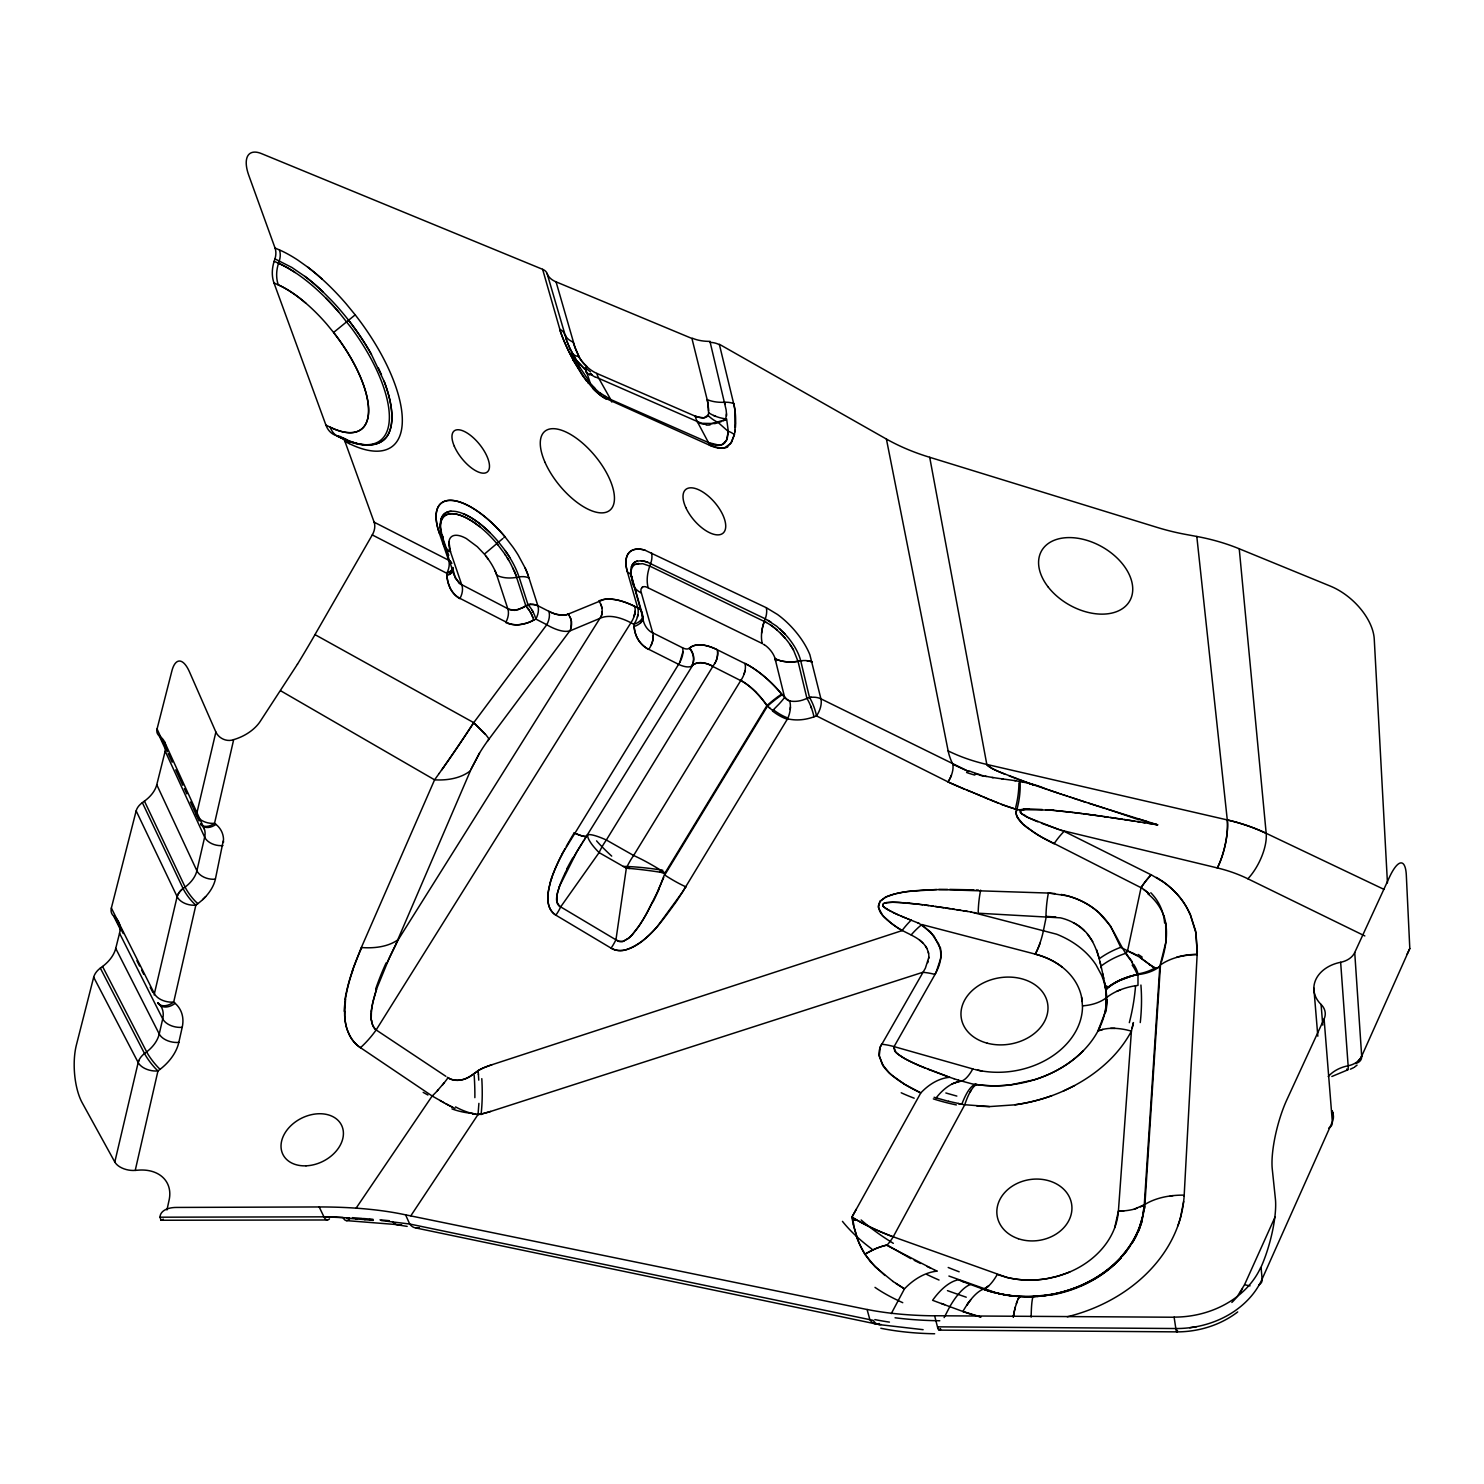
<?xml version="1.0" encoding="UTF-8"?>
<svg xmlns="http://www.w3.org/2000/svg" width="1484" height="1484" viewBox="0 0 1484 1484"><rect width="100%" height="100%" fill="white"/><g stroke="black" fill="none" stroke-linecap="round" stroke-linejoin="round"><path stroke-width="1.5" d="M337.536 435.851C353.359 444.866 383.577 453.251 390.385 429.006A114.509 46.616 52.4 0 0 391.887 415.984A114.342 46.542 52.4 0 0 384.133 381.314A114.342 46.449 52.4 0 1 389.791 399.845A114.639 46.598 52.4 0 1 391.869 415.965A114.454 46.579 52.4 0 1 390.366 429.006C384.004 452.805 352.765 445.757 337.536 435.851A28.307 20.127 -65.2 0 1 325.923 425.11L273.983 282.943A29.606 21.815 -68.2 0 1 274.169 261.314L274.948 258.884A14.988 11.167 -68.3 0 0 275.041 248.013L248.811 175.446A39.289 16.602 54 0 1 261.481 153.613L542.625 269.327A16.862 9.572 -16.1 0 1 547.077 273.483A33.724 19.144 -15.5 0 0 556.055 281.849L691.934 338.463L707.145 399.586A60.677 29.68 50.9 0 1 708.276 407.098L708.591 412.886A12.132 5.973 50.5 0 1 707.998 415.223L703.843 417.839L696.757 416.837L596.865 373.43A26.823 12.762 51.5 0 1 586.644 366.529M502.761 538.599L484.359 554.144L477.31 546.724L466.328 538.544A34.614 14.172 50.1 0 0 448.947 541.92L450.468 551.77L461.895 585.252A14.154 9.405 -62.5 0 1 459.984 598.367L508.956 623.521A38.528 29.457 -58.3 0 0 519.27 624.671L526.505 623.224A44.539 34.021 -58.2 0 0 533.646 620.219L535.817 619.069A14.45 9.294 -62.9 0 0 537.876 605.732L528.211 575.569A66.854 27.658 50.2 0 0 525.206 568.112L518.12 554.979A66.817 27.64 50.2 0 0 512.889 547.058L504.95 536.744A66.854 27.658 50.2 0 0 451.692 500.386A66.854 27.658 50.2 0 0 439.19 532.756L448.613 560.191A14.117 8.867 -18.6 0 1 451.859 563.382M734.951 431.863L735.025 411.124A75.888 37.397 50.9 0 0 733.653 403.592L719.332 344.251L886.412 439.06A192.939 132.169 -1.5 0 0 929.707 457.295L1156.852 527.321A200.488 143.558 29.1 0 0 1185.456 534.37L1196.809 536.466A190.323 129.961 -7.6 0 1 1239.214 548.765L1330.369 586.124A49.102 28.734 42.2 0 1 1374.258 639.177L1387.447 882.924M735.656 422.959L735.6 418.544A98.797 48.471 51 0 0 733.801 403.667M1067.46 1272.901A84.106 68.654 -8.6 0 0 1114.707 1227.75L1118.417 1211L1131.42 1031.102L1126.541 1029.896A54.11 28.938 28.1 0 0 1102.89 1029.395L1097.919 1031.083L1105.209 1012.199A90.376 67.411 -20.1 0 0 1106.637 999.567L1106.712 997.471A53.127 33.761 -0.8 0 1 1137.987 985.376L1137.987 974.561A36.135 24.746 1.6 0 0 1159.839 966.436L1165.923 941.895L1165.663 922.862M707.998 415.223L707.924 415.353A34.262 29.253 31.2 0 0 718.256 422.606L728.254 431.454L726.603 440.266L722.3 444.477A31.424 14.951 48.4 0 1 720.76 444.959A31.275 14.933 48.8 0 1 719.054 445.181L708.462 442.584L610.722 399.511L600.222 393.112L601.539 394.113M735.637 423.515L735.452 427.54M1355.467 1063.546A19.311 10.796 24.5 0 0 1361.681 1056.2L1354.725 952.524L1389.284 877.526A47.303 11.408 -76.6 0 1 1406.331 875.393L1409.8 948.517L1407.147 954.082M728.254 431.454L727.234 438.726L724.823 442.788A32.963 15.656 48 0 1 722.318 444.495L719.035 445.163M530.456 604.378L530.066 604.415A12.614 8.162 -17.7 0 0 528.23 604.637L517.879 609.831L509.958 609.813L459.15 583.342L454.011 575.031L442.918 540.12L440.433 527.154A56.596 23.336 50.1 0 1 458.204 512.017A56.596 23.336 50.1 0 1 498.568 542.031L505.358 550.768A56.188 23.169 50.1 0 1 509.791 557.483M682.974 651.587L679.783 662.402L562.306 853.745M478.905 1103.373L478.033 1114.503L410.845 1215.767M790.416 707.089L790.23 709.426M971.074 912.011L1056.664 934.215A103.101 78.949 -9.7 0 1 1096.045 964.915L1101.573 975.211A103.101 78.949 -9.7 0 1 1105.97 991.998L1105.84 1006.931A103.101 78.949 -9.7 0 1 975.248 1084.303A53.962 15.545 -81.4 0 0 961.836 1104.226L958.441 1103.558L961.836 1104.244M1114.707 1227.75A84.625 69.08 -8.7 0 0 1118.417 1211L1123.944 1210.833A38.603 22.408 6.2 0 0 1134.314 1209.108L1144.906 1204.47A57.579 32.871 5.4 0 1 1184.195 1195.139L1197.31 951.634L1195.622 930.95L1190.149 913.921M587.553 834.954L587.571 834.806A47.098 8.181 31.5 0 1 606.344 840L633.631 855.489A47.488 8.255 31.4 0 1 665.055 872.982L660.176 885.707A365.862 286.208 -56 0 1 656.577 893.72L647.952 911.046A135.712 110.91 -55.8 0 1 638.083 927.24L635.727 930.524M1184.176 1195.566L1184.121 1196.234M625.914 562.417L626.1 559.672A48.416 21.759 49 0 1 644.909 550.174L766.319 607.717L777.449 614.45A49.937 23.206 47.9 0 1 803.79 642.869A49.881 23.169 47.9 0 1 809.874 654.722L820.93 698.834A15.99 8.997 -63.3 0 1 816.497 715.9L813.937 716.828A46.653 37.1 -38.4 0 1 787.559 718.775L682.659 891.791L657.468 926.331A95.625 76.148 -45.9 0 1 641.867 941.468C633.353 947.794 621.388 954.231 611.074 948.128L555.869 915.164C545.389 908.672 547.244 893.962 550.008 883.852M123.228 933.547L115.029 917.223A32.425 21.555 -26.7 0 1 119.536 933.25L115.733 948.406A32.611 21.741 -26.9 0 1 102.563 966.474L100.337 968.106A16.472 11.111 -27 0 0 93.677 977.214L76.426 1044.847A40.903 15.675 86.3 0 0 82.176 1102.742L114.806 1162.009A16.268 9.442 10.7 0 0 135.23 1170.394L157.953 1070.947L160.087 1069.315A47.265 32.685 -27.7 0 0 178.822 1042.399L182.198 1027.318A47.006 32.407 -27.4 0 0 175.131 1003.332L173.702 1002.071L195.851 905.147L197.854 903.645A44.594 29.699 -25 0 0 215.384 879.177L223.528 839.425A44.056 29.105 -24.5 0 0 215.922 824.381L214.549 823.286A14.58 9.665 12 0 1 196.426 814.902L215.885 732.057L189.507 671.937A36.098 12.373 83.3 0 0 171.829 671.139L157.063 728.959A15.044 9.535 -23.3 0 0 159.289 735.934L166.023 750.607M223.435 842.467L223.528 840.927M1159.82 966.418L1144.275 1204.86A111.727 91.025 -8.8 0 1 1142.736 1215.99L1139.526 1227.008A110.706 90.246 -8.6 0 1 1120.476 1257.634A111.077 90.505 -8.7 0 1 1050.653 1294.475L1035.183 1296.311A111.077 90.505 -8.7 0 1 996.302 1292.898L948.907 1276.036M1144.906 1204.47L1160.469 964.934A53.702 33.724 4.3 0 1 1197.198 954.583L1196.085 933.455L1189.816 913.216M1184.102 1196.568L1184.084 1196.939M1144.832 1205.305L1144.813 1205.583M1184.009 1197.94L1183.583 1202.003A153 124.322 -8.8 0 1 1177.851 1225.877M883.499 1066.273L879.214 1056.218L880.309 1046.925L925.385 968.18L928.836 957.254A29.736 22.241 -17.2 0 0 928.576 953.359C924.94 937.332 906.576 934.716 895.204 926.09A132.28 111.133 -36.3 0 1 888.267 920.822L887.506 920.136M928.724 958.59L928.836 957.254M602.152 611.816L602.059 612.966A14.896 13.319 66.6 0 1 601.243 616.212L398.361 939.483L386.916 963.06M371.408 1010.994L371.223 1018.692M635.152 611.204L634.039 616.602M1183.657 1201.428L1180.411 1217.919A152.611 124.007 -8.8 0 1 1067.293 1316.772M1144.498 1208.681L1144.758 1206.251L1141.957 1221.128A111.393 90.876 -8.2 0 1 1141.215 1223.799M345.494 999.307L344.715 1015.631A100.318 72.531 -22.5 0 0 347.07 1029.432L349.872 1035.925M735.174 430.249L734.877 432.326M664.758 874.948L767.506 706.124A15.916 1.484 -39.8 0 1 782.291 694.735L783.589 696.237A16.621 7.624 47.4 0 0 784.646 697.332L785.184 697.944A7.012 4.638 47.2 0 0 789.673 701.042M685.793 886.671A294.648 225.123 -46.1 0 1 675.795 902.346C662.142 920.692 648.007 942.767 624.968 950.075A23.521 18.977 -46.6 0 1 612.651 948.999L611.074 948.128A32.537 18.958 -59.3 0 0 615.971 939.613L626.341 868.177A47.544 27.491 -60.4 0 1 633.631 855.47L740.776 680.525A15.805 9.256 -63.3 0 0 745.339 665.407L745.024 663.552L717.236 649.751A58.859 26.155 47.8 0 0 690.709 647.209L689.058 648.415A14.747 6.548 48.5 0 1 683.067 648.044L652.719 632.833L641.107 592.005A13.56 6.029 49 0 1 641.144 588.814L642.665 586.959A13.56 6.029 49 0 1 645.429 586.774M734.654 433.569L731.668 442.065L727.401 446.48M634.892 613.337L634.373 615.526M637.916 614.84L637.415 617.029M879.196 1323.505A19.644 11.334 -80.1 0 1 869.884 1319.666L867.083 1309.519L400.958 1213.893A238.813 76.89 -8.1 0 0 319.283 1206.956L176.41 1207.438A24.801 13.356 15.3 0 0 160.031 1217.195L161.014 1220.256L327.407 1219.978M166.95 1209.961L169.139 1199.944A41.645 29.903 -30.3 0 0 138.272 1170.153L135.23 1170.394M745.024 670.694L744.096 674.088M297.468 664.183L260.09 721.595A35.022 22.39 -22.5 0 1 233.674 739.626L214.549 823.286A14.543 10.295 -49.8 0 1 201.119 824.918M159.382 736.008L160.68 737.029A30.348 19.273 -24 0 1 165.188 751.108L204.644 837.162L196.89 870.774A29.828 19.793 -25 0 1 185.092 887.08L183.107 888.545A15.044 10.091 -24.9 0 0 179.23 892.422A15.044 10.147 -24.3 0 0 177.097 896.744L154.392 993.649A15.563 10.685 -26.5 0 0 154.169 994.966M734.376 434.849L730.647 443.568L724.934 447.556A39.178 19.292 50.3 0 1 718.961 448.001L709.445 445.163L603.227 397.267A38.454 18.29 51.3 0 1 593.248 388.808L582.563 375.675L572.657 359.202M114.806 1162.009L138.179 1062.544A15.953 11.13 -27.7 0 1 144.523 1053.51L146.656 1051.878L102.544 966.455M1132.125 1028.282L1133.424 1022.569L1131.42 1031.102A140.813 107.516 -9.8 0 1 1112.239 1057.387C1095.433 1074.731 1074.323 1087.457 1051.729 1095.73A140.609 107.367 -9.8 0 1 1014.796 1104.838L989.531 1106.582L964.192 1104.69M586.347 367.568L586.291 367.809A33.13 8.7 -47.7 0 0 586.013 370.258L590.298 383.224L595.103 388.53M120.946 930.598L113.582 915.962A16.064 10.666 -25.9 0 1 111.356 908.041L136.157 810.876A15.508 10.054 -24.4 0 1 142.353 802.64L144.449 801.119A30.719 19.7 -24.4 0 0 156.766 784.739L165.188 751.108M570.988 628.01L571.377 621.369A14.655 13.17 66.5 0 0 570.487 618.067L568.242 614.098A57.672 24.393 49.8 0 1 562.139 615.211L555.888 614.172A47.525 20.09 49.7 0 1 548.894 611.352L537.876 605.732A14.45 9.349 -17.7 0 0 530.178 604.396L527.989 604.656L519.066 576.942L516.636 577.369A28.845 18.235 -17.5 0 1 496.806 575.273A34.596 14.172 50.1 0 0 494.951 570.505M927.815 962.671L928.205 961.298M1020.436 1296.589L1018.154 1298.815L1015.353 1306.959A59.1 9.665 -88 0 0 1014.054 1312.654L1013.275 1316.994L1014.054 1312.654A59.063 9.108 -87.4 0 1 1015.353 1307.052M1161.49 961.669C1166.053 946.829 1168.836 930.468 1163.771 915.368M551.658 878.342C547.986 889.843 543.719 907.095 555.869 915.164A32.036 19.255 -59.1 0 0 560.729 906.798L599.091 852.595A47.154 27.658 -60.3 0 1 606.344 840L715.956 661.345A15.397 9.145 -63.4 0 0 717.05 657.968L717.291 656.856A15.693 9.312 -63.4 0 0 717.588 651.587L717.236 649.751A59.119 26.267 47.8 0 0 689.633 648.026L689.318 648.211A15.508 13.931 49.9 0 1 691.711 665.982A30.682 10.703 40.1 0 1 679.616 664.851L648.786 649.324L649.436 648.36A15.304 9.368 -63.2 0 0 652.719 632.833M275.041 248.013L279.419 249.943A15.007 11.186 -68.2 0 1 279.307 260.832L278.528 263.262A29.661 21.815 -68.1 0 0 278.324 284.909A91.804 37.1 52.4 0 1 327.036 324.477L333.585 332.472A91.86 37.119 52.4 0 1 368.588 411.977A91.86 37.119 52.4 0 1 330.19 427.207L325.923 425.11M376.584 989.123L372.836 1002.461A93.752 72.104 -33.5 0 0 371.315 1011.012M1016.262 1303.731L1017.189 1301.004M138.476 1061.524L138.884 1060.466M352.413 970.629L360.686 949.037L434.589 779.823L439.208 773.405M559.338 886.579L577.035 851.426L692.861 665.036A42.869 21.128 53.7 0 1 713.062 666.372A42.869 21.11 53.2 0 0 692.898 665.073M681.323 659.193L682.399 655.891A15.471 9.312 -63.2 0 0 682.529 647.785M951.448 775.13L950.984 776.299A16.88 8.83 -63.2 0 1 949.315 779.712L947.979 781.864L816.497 715.9A16.009 3.784 70.1 0 0 809.522 697.499L800.729 660.844L798.021 661.308A32.11 21.518 -13.6 0 1 775.13 658.748L774.945 658.21A14.079 6.474 47.9 0 0 763.833 644.39L764.223 644.631M663.738 877.396L658.469 889.547M445.849 1076.308L376.157 1029.952C368.459 1022.791 371.334 1010.715 373.003 1001.663A164.798 128.366 -32.2 0 1 376.936 988.084L389.42 957.625A526.115 435.851 -25.2 0 1 395.3 945.512L471.244 768.86L479.462 753.204A43.722 10.926 -55 0 1 487.531 741.054L569.726 630.997L600.297 618.216A76.148 34.726 51.4 0 1 628.567 621.573L633.891 624.3L634.076 626.508A44.594 34.243 -40.1 0 0 648.712 649.417A44.52 34.188 -40.1 0 1 634.169 626.471M651.124 645.262L651.995 643.091A15.007 9.164 -63.2 0 0 652.867 639.808L653.034 638.732A15.211 9.294 -63.2 0 0 653.164 635.616M1409.8 948.517L1361.681 1056.2A19.181 14.766 -0.5 0 1 1348.103 1065.79A34.021 26.452 0.2 0 0 1328.217 1076.586M1231.868 1302.451A69.006 57.078 -3.2 0 0 1237.285 1296.515L1244.594 1284.625L1275.164 1216.769M471.244 768.86L479.517 753.111M1354.725 952.524A19.904 14.84 -1.8 0 1 1340.646 962.281A35.338 26.656 -1.1 0 0 1321.094 1004.482A20.201 15.397 -1.9 0 1 1324.099 1018.97L1286.832 1099.83A50.252 12.762 -75.5 0 0 1272.27 1169.077L1275.405 1199.016A50.79 12.911 -75 0 1 1261.048 1267.113L1262.123 1279.041A20.405 10.11 25.9 0 1 1258.803 1284.866M714.954 663.534L715.473 662.439M919.208 923.438L930.542 931.971L938.5 943.676A51.55 38.751 -12.5 0 1 940.578 958.794L935.977 972.743L893.869 1046.999L895.835 1052.23A51.755 37.545 -19.7 0 0 901.27 1056.46L901.623 1056.701M680.859 660.287L679.783 662.402M1098.995 1029.024L1099.996 1026.965M564.94 873.427L567.315 868.715M652.774 901.641L646.022 914.571A128.644 105.271 -55.8 0 1 639.27 925.626L632.444 934.475M944.139 1317.588L949.834 1306.625A58.117 20.294 -71 0 1 970.499 1284.495L983.391 1289.225A112.506 91.73 -8.7 0 0 992.054 1292.007L1003.295 1294.604A111.875 91.173 -8.7 0 0 1010.214 1295.68L1019.601 1296.534M452.657 571.21L451.173 573.139A14.395 6.659 -4.1 0 1 449.3 574.438M891.272 1313.618L904.461 1288.854A57.357 38.788 -60.8 0 1 937.276 1271.139L933.881 1269.618M910.861 1258.655L887.117 1245.02A38.027 14.506 -71.3 0 0 893.22 1236.803L964.748 1104.782A53.999 13.912 -82.4 0 1 976.695 1084.581L975.155 1084.359A103.286 79.097 -9.7 0 0 1010.808 1084.841L1034.404 1079.758A103.286 79.097 -9.7 0 0 1083.431 1050.579M1018.154 1298.815L1019.118 1297.164M565.089 848.514L564.514 849.59A169.974 138.457 -44.7 0 0 551.454 878.305M857.418 1238.342L854.487 1229.012A260.09 179.304 -27 0 1 852.335 1219.533L851.909 1217.158L920.803 1092.91A53.368 36.599 -65.6 0 1 949.779 1077.31L954.045 1078.757M852.91 1218.141L853.226 1218.457A9.312 1.799 56.3 0 1 853.504 1218.679L855.285 1220.423L851.909 1217.158L856.342 1209.163M566.257 846.418L569.244 841.187M969.887 1092.409L971.426 1089.812M339.242 436.203A14.098 9.998 -64.3 0 1 344.974 441.527L374.135 522.183A13.746 9.739 -60.3 0 1 372.28 534.926L314.979 634.614L473.73 722.652L485.472 734.339A66.094 7.939 36.5 0 1 488.959 739.125L487.531 741.054M572.954 858.401L573.751 856.991A367.42 310.082 -56.7 0 1 582.118 843.172M569.837 840.148L574.197 832.914A31.535 5.472 31.8 0 0 586.495 836.327L587.571 834.806A47.117 11.575 35.5 0 0 599.091 852.595L626.341 868.177A47.469 4.378 8.2 0 1 665.036 872.982L766.987 705.494A15.916 1.465 -39.8 0 1 781.753 694.122L782.272 694.753M1240.086 1292.694L1242.535 1288.743M582.989 841.78L583.861 840.408M584.733 839.054L586.495 836.327A31.516 5.472 31.8 0 1 581.969 835.882A31.516 5.472 31.8 0 1 574.197 832.914M1054.271 1294.029A111.263 90.932 -8.6 0 0 1074.713 1288.149L1079.591 1286.146A111.745 91.043 -8.7 0 0 1121.051 1257.449L1122.683 1255.649A111.56 90.895 -8.7 0 0 1127.209 1250.103L1132.533 1242.312A111.56 90.895 -8.7 0 0 1136.948 1234.243L1137.894 1232.165A111.727 91.025 -8.7 0 0 1140.046 1226.953A110.02 89.763 -8.1 0 0 1141.159 1223.799A111.949 91.21 -8.7 0 0 1141.957 1221.128M356.29 1207.883L432.159 1096.008A74.219 44.075 -56 0 0 436.389 1091.816L444.347 1082.634A74.219 44.075 -56 0 0 448.02 1077.718A25.265 20.053 -51.7 0 0 465.902 1078.59A41.07 32.518 -51.4 0 0 475.603 1072.542L478.145 1070.613A50.456 40.587 -52.7 0 1 484.155 1067.571L490.499 1065.197M1128.638 1248.174L1129.992 1246.245M439.171 773.461L443.957 766.709M969.423 1301.431L966.77 1305.159L970.759 1299.724M639.029 608.644L634.725 606.399A91.21 39.326 48.4 0 0 603.951 599.443L568.242 614.098A58.21 24.616 49.8 0 1 563.234 615.174L558.485 614.803A48.416 20.461 49.8 0 1 548.894 611.371A14.488 9.275 -62.8 0 1 546.78 624.708L473.73 722.652A117.106 8.848 -56.7 0 1 441.509 770.159M641.644 621.573L640.643 622.779M444.347 1082.634L442.436 1085.027M452.082 572.193L451.173 573.139M437.428 1090.721L438.448 1089.627M205.627 896.651L202.733 899.564M641.719 587.701L642.665 586.959M1358.379 1060.763L1359.789 1059.261A19.181 14.692 -1.7 0 0 1361.626 1056.181M911.195 934.883A49.844 27.473 -54.2 0 1 913.754 932.063L915.053 930.709A50.159 27.658 -54.2 0 1 918.411 927.481L919.765 926.276A49.788 27.454 -54.2 0 1 921.842 924.551L1035.164 954.101A78.058 59.898 -9.7 0 1 1062.34 967.216M279.382 249.887A124.675 50.901 52.4 0 1 297.857 260.108L307.54 266.99A124.675 50.901 52.4 0 1 346.18 303.849L355.195 314.849L333.585 332.472A91.804 37.1 52.4 0 1 368.57 411.977A91.804 37.1 52.4 0 1 330.171 427.188A28.363 20.127 -65.2 0 0 341.765 437.91L343.472 438.262A114.342 46.542 52.4 0 0 353.173 442.325L357.774 443.697M503.837 537.69L504.95 536.744A66.817 27.64 50.2 0 0 451.692 500.386A66.817 27.64 50.2 0 0 439.227 532.775A14.209 8.83 -18.6 0 1 442.974 538.544L448.743 555.424M163.351 1219.199L161.014 1220.256M476.809 1071.652L469.76 1076.623A29.494 23.392 -51.6 0 1 465.883 1078.516A25.08 19.904 -51.7 0 1 448.52 1078.163M986.99 1287.296L988.678 1285.905L983.799 1289.077A111.17 90.58 -8.7 0 0 1036.908 1296.2M477.31 1071.263L478.145 1070.613A59.916 48.249 -52.9 0 1 489.349 1065.623L491.965 1064.714M1354.373 1067.181L1357.062 1065.122M136.157 810.876L177.171 896.744A14.988 9.646 11.7 0 0 195.851 905.147L195.981 905.054M709.779 424.201L725.62 419.62L726.474 413.851A108.907 52.608 51.6 0 0 726.084 409.677L710.057 341.821M1237.712 1311.93C1220.386 1325.231 1198.59 1331.853 1176.849 1331.89M726.121 419.304L725.082 419.935M1331.834 1076.494L1347.62 1069.927M724.563 420.232L722.931 420.992M1021.623 810.171L1021.289 810.357A4.953 4.266 -31 0 1 1022.457 809.874L1024.127 809.485A42.424 36.952 -31.6 0 1 1029.803 808.984L1042.324 809.522M951.856 1084.136L955.084 1082.652M1063.36 1091.055L1074.49 1085.639M1350.403 1069.185L1353.631 1067.664M1120.216 980.33L1131.049 976.249M1116.803 991.349L1120.68 989.698M983.799 1289.077A38.788 13.541 -71.6 0 0 997.229 1274.533L1006.746 1277.39A84.106 68.654 -8.6 0 0 1047.556 1278.54L1057.74 1276.184A83.939 68.524 -8.6 0 0 1065.122 1273.791L1069.89 1271.881M962.615 1080.649L961.428 1081.131A53.647 29.958 -69.7 0 0 955.065 1082.949M635.43 564.328L642.739 563.679L649.769 566.09L766.449 622.501M1124.427 978.531L1128.805 976.954A52.83 34.169 -8.7 0 1 1137.987 974.561M623.466 941.264L628.956 937.907A43.24 35.783 -56 0 0 635.616 930.449M721.317 421.623L720.779 421.808A49.751 18.105 -41.9 0 1 719.313 422.217M1067.515 1272.864L1057.74 1276.184A84.384 68.876 -8.6 0 1 1047.593 1278.522A83.939 68.524 -8.6 0 1 1006.746 1277.372L893.22 1236.803A131.631 41.367 12.5 0 1 854.116 1218.438A131.631 41.367 12.5 0 0 893.145 1236.84M1137.449 1208.124L1134.314 1209.108M491.89 1064.751L902.049 930.616A49.714 25.506 -58.1 0 1 904.22 927.815L905.333 926.461A49.992 25.655 -58.1 0 1 907.614 923.846L908.783 922.584A49.714 25.506 -58.1 0 1 911.157 920.173M491.798 1111.089L922.733 972.317A51.217 27.306 29.7 0 1 935.05 974.45M233.674 739.626C226.959 742.204 218.834 738.494 215.885 732.057M559.468 886.616A50.029 39.53 -57 0 0 557.223 894.333L556.871 901.957L559.542 906.205L618.142 941.134L622.946 941.413L628.122 938.593A30.682 25.58 -56.2 0 0 632.425 934.456M1101.147 1029.877L1102.89 1029.395M623.02 941.394L622.26 941.579A8.719 7.29 -56.5 0 1 617.993 941.079L615.971 939.613M895.297 893.758L885.67 897.097L880.031 901.307L885.633 897.115A41.348 35.078 -40.7 0 1 894.166 894.11L903.292 892.144A147.639 127.605 -43 0 1 908.227 891.439L936.608 889.528M857.344 1238.379A202.343 139.496 -26.2 0 0 861.258 1247.525L864.912 1254.166L875.059 1248.916A56.522 41.83 -31.8 0 1 886.449 1245.15L933.863 1269.618M886.449 1245.169L886.56 1245.15A55.743 41.218 -31.8 0 0 866.192 1253.424L864.912 1254.184L870.57 1261.975L884.909 1275.461M896.262 893.535L897.672 893.201A145.024 125.268 -42.9 0 1 914.422 890.827L921.119 890.214A340.504 301.994 -49.6 0 1 927.778 889.843L947.571 889.398M401.719 1224.968L346.366 1220.609M940.689 1329.182A19.904 3.135 89.3 0 1 937.962 1326.844L1175.829 1328.532C1204.656 1328.718 1234.354 1317.198 1252.7 1294.419A89.151 73.514 -3.3 0 0 1262.123 1279.041L1332.335 1121.885A19.311 15.174 -0.6 0 0 1331.705 1110.496M714.991 423.534L702.451 423.33A44.687 23.688 53.8 0 1 698.482 422.012L596.012 377.177M800.395 660.899L801.991 660.658M631.405 566.925A37.397 16.769 49 0 1 637.192 561.138L641.051 560.767A37.397 16.769 49 0 1 648.081 562.455L765.262 618.828L776.726 626.248L784.98 634.02A38.565 17.808 47.9 0 1 800.655 660.677M636.988 563.753L638.732 563.456M1020.973 809.633L1049.763 810.078M886.356 902.624L884.594 902.995L892.774 902.253A122.894 108.295 -40.4 0 1 898.451 902.42L916.797 904.053M1021.771 809.522L1023.107 809.318M774.926 658.173L775.075 658.729A32.036 21.462 -13.6 0 0 798.021 661.308L806.944 698.426A15.99 3.803 70.1 0 1 813.937 716.846M1189.704 1327.735L1196.549 1326.677M810.338 697.369L811.284 697.276M1170.282 1195.956L1172.991 1195.64M1028.097 809.077L1027.021 809.151A19.477 16.825 -31.1 0 0 1021.586 810.004M1123.944 1210.833L1120.272 1211M1027.689 809.021L1027.318 809.04A42.238 36.896 -31.5 0 0 1023.608 809.225M1110.644 1028.356L1114.948 1028.356M938.816 889.491L1048.706 893.071L1067.126 895.798A93.251 81.434 -37.4 0 1 1098.791 912.586C1114.595 926.239 1118.769 947.07 1132.44 962.281M1027.874 809.021L1029.024 809.021M1024.646 1296.719L1029.711 1296.719A111.263 90.932 -8.6 0 0 1032.215 1296.682L1033.105 1296.608A111.17 90.709 -8.7 0 0 1054.271 1293.974M1028.022 1296.738L1025.5 1296.738M160.031 1217.195L325.144 1216.843L349.76 1217.956M319.227 1207.011L323.939 1216.843L331.655 1216.936M949.779 889.398L974.023 889.899M939.873 1330.128L1176.923 1331.871M332.323 1216.954L342.99 1217.474A16.862 6.548 -85 0 0 349.612 1218.865M977.029 1106.118L989.531 1106.582M976.231 889.973L978.438 890.066M900.046 902.513L892.366 902.253A46.282 40.346 -38.2 0 0 886.356 902.569M900.528 902.532L901.586 902.606M1045.775 809.707L1050.357 810.116M902.532 902.662L904.164 902.791M923.122 1329.683L878.88 1324.563M1048.706 893.071L1054.957 893.553M627.083 868.233L629.995 868.474M1014.889 1296.2L1017.245 1296.385M904.721 902.847L905.778 902.921M1049.986 810.041L1050.95 810.171M369.164 1219.496L372.261 1219.774M1051.525 810.227L1052.713 810.32M1050.709 810.097L1053.306 810.375M381.258 1220.553L409.695 1224.022L869.884 1319.666L873.204 1320.37L874.855 1322.467A19.682 11.167 -81.2 0 0 881.106 1324.47M1054.475 810.487L1052.842 810.283M907.429 903.07L909.08 903.218M473.044 1113.909L478.033 1114.503A49.491 28.901 -35.3 0 0 482.727 1113.668L491.037 1111.331L487.531 1112.425A54.185 31.609 -35.2 0 1 478.015 1114.54M1054.976 810.487L1053.547 810.357M1055.068 810.542L1070.966 812.249M1056.831 810.709L1055.662 810.598M1057.424 810.765L1059.186 810.95M909.618 903.274L915.331 903.886M1105.19 985.357C1099.978 962.355 1097.177 934.438 1073.34 922.677A61.901 54.685 -43.8 0 0 1060.411 917.835L978.179 913.216A50.178 18.68 -87.8 0 1 980.646 890.159M1055.792 916.982L1046.313 916.407L1043.567 929.986A34.651 12.002 -75.9 0 1 1035.164 954.101A78.188 59.991 -9.7 0 1 1081.558 997.081L1082.485 1005.855A78.188 59.991 -9.7 0 1 979.199 1070.465L977.529 1070.112M1059.761 811.006L1061.542 811.192M1062.117 811.247L1063.88 811.433M1018.655 809.689L1019.341 809.745A6.27 5.12 -25.9 0 0 1020.306 809.596A6.808 5.769 -29.3 0 1 1019.341 809.837M1064.473 811.507L1066.235 811.692M1068.591 811.971L1066.829 811.767M916.333 903.997L921.23 904.572M360.148 444.198L364.248 444.662A112.506 45.744 52.4 0 0 351.671 328.316L338.593 311.881A112.543 45.819 52.4 0 0 325.812 298.043M917.539 904.127L919.746 904.387M1073.322 812.527L1069.63 812.045M1071.949 812.323L1078.089 813.102M1018.209 809.633L1017.078 809.466A158.194 129.961 -31.4 0 1 1013.98 808.613L1001.348 804.328M1074.286 812.601L1081.669 813.547M476.29 1114.336L472.839 1113.872M920.581 904.498L922.696 904.758M975.174 773.702C998.546 780.528 1023.774 778.785 1046.276 789.136M1079.276 813.251L1080.463 813.399M1001.885 778.896L1003.203 779.063M921.954 904.665L928.965 905.574M1081.168 813.455L1084.062 813.863M1084.619 813.9L1088.477 814.438M1082.893 813.677L1087.271 814.289M924.81 905.017L943.88 907.689M1154.589 967.735A12.076 8.088 -78.4 0 0 1155.684 968.032L1155.98 968.069A7.29 4.582 -67.7 0 0 1159.727 966.214M407.173 1226.396L396.247 1224.634A17.029 11.316 -82.8 0 1 392.555 1221.592M1088.718 814.456L1091.296 814.827M1088.087 814.364L1090.091 814.66M1091.779 814.864L1093.652 815.143M1090.184 814.642L1092.484 814.976M986.433 798.225L1004.019 805.311A192.178 157.044 -30.7 0 0 1016.985 809.466L1017.152 809.485M1094.598 815.254L1100.961 816.163M1093.244 815.068L1095.211 815.365M931.173 905.871L933.306 906.168M1014.314 780.473L1015.761 780.677M1099.31 815.922L1095.34 815.347M1100.572 816.089L1102.593 816.385M1103.558 816.497L1104.949 816.719M1101.332 816.181L1112.981 817.888M935.421 906.464L967.531 911.436M1105.005 816.719L1108.14 817.183M705.809 423.979L703.787 423.645M1110.329 817.48L1122.665 819.335M1114.929 818.166L1127.506 820.058M1124.13 819.539L1134.815 821.19M945.994 908.004L950.242 908.653M1128.749 820.244L1142.643 822.414M1137.245 821.579L1139.693 821.951M659.768 872.147L665.036 872.982M991.998 777.505L993.167 777.69M1142.124 822.34L1147.948 823.268M952.376 908.987L954.509 909.321M1147.744 823.23L1149.543 823.527M1143.274 822.526L1144.999 822.804M1016.985 809.466L1017.078 809.466A8.459 7.123 -34.7 0 0 1016.429 814.735A14.877 12.54 -34.4 0 0 1017.226 817.016L1022.903 824.102L1033.977 832.468A226.347 186.78 -28.5 0 0 1042.399 837.551L1141.975 888.174M956.642 909.655L960.946 910.341M1152.011 823.917L1157.65 824.826L1146.742 822.08M1150.193 823.62L1154.237 824.269M1148.968 823.434L1150.712 823.713M1154.459 824.306L1157.65 824.826L1106.507 808.854M963.079 910.694L971.705 912.122M973.856 912.493L976.008 912.846M981.759 1070.947L979.143 1070.465M963.468 1104.56L962.393 1104.337M958.441 1080.185L971.556 1083.728A61.549 32.574 -1.3 0 0 975.099 1084.452M985.265 776.28L986.359 776.503M978.772 1070.391L975.062 1069.537M416.188 1228.029L876.061 1323.969M998.751 1293.696L1001.014 1294.178M1021.919 781.678L1022.884 781.901M886.412 439.06L948.146 750.904A171.55 116.587 -9 0 0 986.841 764.446L1227.287 819.929A172.997 129.776 -5.8 0 1 1266.204 833.322L1383.997 889.38M646.319 586.959L762.516 643.648M948.499 1101.313L934.104 1097.288M1023.904 782.142L1024.943 782.402M973.912 1069.241L894.054 1046.61A52.163 26.619 29.9 0 0 881.607 1044.235A24.375 15.693 -29.8 0 0 880.253 1047.055A29.513 19.014 -29.7 0 0 879.122 1055.031L882.182 1064.232L889.027 1072.672A183.756 117.533 -27 0 0 904.442 1084.118M994.261 1292.62L992.054 1292.007A112.599 91.804 -8.7 0 1 983.336 1289.169A58.247 20.09 -71 0 0 962.856 1311.466L944.325 1304.64A161.014 16.843 17.4 0 1 941.079 1303.453A161.478 16.88 17.4 0 1 936.794 1301.876L932.601 1300.299A57.895 27.361 -68.5 0 1 958.423 1279.783L961.335 1280.989A101.617 25.247 14.6 0 0 963.58 1281.879L967.382 1283.345A100.022 24.857 14.6 0 0 970.48 1284.495M1153.124 966.993L1155.684 968.032M972.632 1068.888L972.781 1068.925A35.802 12.651 -75 0 1 961.428 1081.131L959.87 1081.335A53.609 30.162 -70.5 0 0 936.126 1097.9M1029.08 783.533L1030.471 783.923M976.12 773.98L977.103 774.258M1030.99 784.09L1033.291 784.776M1031.343 784.183L1032.753 784.609M351.318 441.917L355.826 443.271M1032.938 784.665L1047.296 789.488M1108.604 809.522L1139.063 819.817M1101.109 807.166L1105.116 808.409M1104.244 808.149L1107.379 809.151M1096.75 805.738L1088.588 803.141M1096.416 805.664L1103.725 807.964M1098.141 806.183L1099.533 806.628M958.423 1080.185L954.045 1078.757M1096.045 805.515L1083.951 801.638M1081.688 800.915L1085.824 802.213M1083.747 801.546L1079.406 800.173M1077.829 799.616L1059.576 793.625M1076.419 799.19L1081.168 800.711M1073.099 798.077L1075.473 798.856M1069.352 796.834L1071.225 797.464M1066.31 795.832L1067.478 796.222M1062.822 794.663L1065.141 795.443M1056.218 792.512L1061.654 794.292M1055.829 792.326L1048.928 790.044M1052.861 791.38L1058.148 793.105M1052.341 791.158L1046.721 789.247M1062.321 830.725L1041.508 823.268M1060.281 830.038L1217.344 867.936A135.471 102.34 -5.6 0 1 1247.896 878.806L1364.835 935.94M1058.76 829.519L1028.746 817.851A90.227 77.075 -28.5 0 1 1027.095 817.016L1025.351 816.07M949.779 1077.31L919.004 1065.549A256.342 179.304 -16.1 0 1 913.921 1063.249L905.444 1058.982A102.396 73.477 -18.3 0 1 901.716 1056.627M1032.753 784.554L1029.915 783.533M947.497 1076.512L927.463 1069.055M1030.248 783.663L1000.364 772.292A87.389 52.163 32.7 0 1 993.148 769.027M1027.076 782.532L1024.257 781.512M1022.847 781.011L1018.655 779.471M1017.263 778.952L1013.127 777.393M1011.754 776.874L1009.139 775.854M789.618 700.93A30.867 25.191 -52.2 0 0 806.925 698.352L810.765 697.332A16.009 11 -13.5 0 1 820.93 698.834L968.774 771.513M910.174 919.82L917.891 922.9M911.139 920.191L901.196 916.147M998.658 803.271L989.921 799.709M909.228 919.431L907.318 918.67M715.844 416.41L713.637 415.483M967.03 770.827L952.821 764.316A57.245 27.714 45.2 0 1 948.128 750.885M964.73 789.21L951.151 783.404M972.762 792.475L966.863 790.063M963.172 788.579L970.684 791.621M560.692 906.78L560.21 906.576A9.256 7.253 -57.5 0 1 556.964 902.291L556.704 900.844M1004.872 774.166L1000.698 772.441A77.836 46.319 32.7 0 1 991.497 768.193L986.841 764.594L929.707 457.295M906.353 918.281L903.515 917.112M962.764 788.431L947.979 781.864L950.354 783.033M1037.872 821.821L1033.847 820.151M971.668 792.011L974.84 793.328M917.873 922.9L919.208 923.438M925.367 1068.22L910.99 1061.858A141.128 100.801 -17.8 0 1 902.662 1057.387L901.845 1056.849M973.652 792.827L979.032 795.072M975.656 793.68L981.981 796.333M979.83 795.424L980.887 795.869M902.587 916.722L897.56 914.552A196.24 166.802 -31.2 0 1 893.962 912.901L886.078 908.616M981.666 796.203L987.064 798.503M987.583 798.707L988.734 799.208M983.002 796.76L985.71 797.91M1033.402 819.966L1027.021 816.979A47.414 40.717 -29.5 0 1 1022.828 814.531L1021.901 813.77M274.948 258.884L291.847 267.454L305.036 276.488A114.361 46.598 52.4 0 1 322.937 291.792A114.342 46.542 52.4 0 0 305.018 276.432M898.859 915.127L892.533 912.196M274.169 261.314L278.528 263.262A112.784 45.837 52.4 0 1 295.13 272.537M273.983 282.943L278.343 284.909M496.806 575.273L507.88 608.978L514.558 610.369L522.591 607.902A33.112 25.005 -75 0 0 525.818 605.806L515.968 575.384A54.927 22.52 50 0 0 514.781 572.36L510.793 563.957A54.927 22.631 50.1 0 0 503.781 552.623L497.715 544.628M455.013 1108.4L449.151 1105.524M927.148 1266.538L930.487 1268.078M1154.589 967.716L1149.043 964.062M1152.178 966.399L1138.822 956.679L1120.735 947.293L1110.551 926.016L1098.865 912.66A93.399 81.583 -37.4 0 0 1061.116 894.444M920.581 1263.459L914.181 1260.324M1132.311 953.025L1127.562 950.854L1141.066 887.617A51.402 23.392 -62.9 0 1 1151.194 874.762L1162.491 881.477M452.546 1107.249L445.831 1103.744M344.974 441.509L349.204 443.586A124.675 50.901 52.4 0 0 402.257 423.144A124.675 50.901 52.4 0 0 355.195 314.831M762.238 643.499L762.275 643.518A32.073 18.569 -64.2 0 1 764.316 621.388L765.262 618.828A16.231 9.516 -64.2 0 0 766.319 607.717M713.099 666.613L742.519 681.508A45.336 22.557 53 0 1 756.321 692.49M765.188 621.833L764.316 621.406A32.092 18.569 -64.2 0 0 761.607 633.13M993.148 769.009L988.901 766.597A7.197 4.192 32.7 0 1 987.639 765.651L986.841 764.594M374.135 522.183L448.613 560.191A14.098 8.848 -18.7 0 1 450.542 561.527M372.28 534.926L446.758 573.251L446.944 575.551A44.019 33.223 -58.3 0 0 448.187 582.73L450.004 587.645A38.269 28.864 -58.4 0 0 457.22 596.642L459.984 598.349M546.78 624.708L535.817 619.069L535.279 617.196A14.469 5.676 61.9 0 0 527.989 604.656M891.216 911.547L887.636 909.581M745.024 663.552L747.342 664.758M1121.162 947.515L1120.735 947.293A52.181 24.282 -16.3 0 0 1099.31 958.757L1096.657 949.816M448.483 1105.172L443.308 1102.334M766.282 622.408L770.456 624.949A34.28 15.675 47.7 0 1 771.476 625.636L771.828 625.896A32.982 15.063 47.7 0 1 772.849 626.656A32.017 14.543 47.6 0 1 773.869 627.454L774.221 627.676A30.793 13.801 47.5 0 1 775.223 628.585M443.864 1102.649L442.084 1101.647M442.566 1101.907L431.992 1095.897L432.809 1096.379M439.969 1100.442L441.267 1101.184M461.895 585.252L455.458 578.445L452.49 567.574M280.736 690.821L434.589 779.823A66.409 41.404 23.8 0 0 470.428 770.734M448.595 1078.052L447.352 1077.291M904.387 1084.173L920.803 1092.91A308.208 193.903 -25.2 0 1 905.444 1084.86L891.81 1075.214A113.341 72.957 -28.2 0 1 883.444 1066.31M851.909 1217.158L854.042 1218.438M768.081 620.312L770.957 622.056M606.103 399.122L601.781 396.247A38.306 18.216 51.3 0 1 593.248 388.808M604.173 395.95L605.491 396.784M1141.326 887.766L1141.066 887.617A51.365 23.317 -62.9 0 1 1151.194 874.837L1064.121 831.337A50.271 24.134 -62.9 0 0 1054.048 843.765L1048.78 841.038A277.99 227.757 -27.4 0 1 1038.466 835.269L1027.151 827.682A71.009 59.657 -32.6 0 1 1020.176 821.413L1019.749 820.819A28.103 23.67 -34 0 1 1017.375 817.387M902.049 930.616L899.638 929.077A170.827 143.076 -35.1 0 1 891.402 923.345L883.926 916.76A39.641 33.446 -39.4 0 1 879.752 911.361L878.287 906.075L879.956 901.4L878.398 907.466L882.553 915.22A68.06 57.375 -38.4 0 0 887.506 920.117M1141.586 887.933L1149.432 893.869M895.854 1283.4L904.461 1288.854L892.997 1281.453M344.622 1011.086C344.214 1024.683 348.499 1039.894 360.501 1047.685L431.918 1095.841M1140.825 957.959L1147.874 963.153M1143.83 889.435L1148.43 892.997M893.09 1281.508L875.133 1266.854L864.912 1254.184A198.8 136.973 -27.3 0 1 856.324 1236.153M448.966 541.92A34.596 14.172 50.1 0 0 450.468 551.77A28.474 17.752 -18 0 1 442.918 540.12A54.927 22.631 50.1 0 1 473.804 522.275L479.703 526.653A54.927 22.631 50.1 0 1 496.843 543.571L497.808 544.758M473.804 522.275L479.703 526.653M921.842 924.551L933.844 935.792L939.817 947.515M919.486 940.003L922.825 942.952M784.888 637.897L784.294 637.211A33.26 14.636 47.8 0 0 782.42 635.226A33.483 14.84 47.7 0 0 780.51 633.316L775.242 628.493A36.692 16.973 47.9 0 0 770.456 624.949M756.284 692.564L759.53 696.033A51.217 25.395 52.9 0 1 767.005 705.494L769.102 707.516A33.056 11.872 39.2 0 0 770.066 708.35L772.719 710.484L779.063 704.01A15.934 1.484 -45.3 0 0 784.628 697.35L775.075 658.729L775.687 661.159M305.982 303.311L302.421 300.325A91.86 37.119 52.4 0 0 278.306 284.835M775.909 629.049L777.245 630.199M586.013 370.258L577.35 361.447A52.107 44.743 12.7 0 1 575.922 359.722L569.912 348.35A115.177 56.058 51.2 0 1 566.981 341.357L547.077 273.483M114.936 917.149L113.582 915.962M158.009 1002.776L158.102 1002.869A31.461 21.611 -27.4 0 1 162.721 1018.859L159.233 1033.977A31.609 21.778 -27.6 0 1 146.638 1051.896M584.399 368.848L576.886 360.872L571.563 351.968A33.038 13.208 -24.9 0 0 579.038 356.624L579.094 356.846A17.289 8.199 51.5 0 0 586.681 366.325A16.343 7.772 51.5 0 1 578.816 356.661M779.564 628.678L784.98 634.02M322.937 291.829L331.767 300.695A114.342 46.542 52.4 0 1 371.371 354.305L384.133 381.332M525.818 605.824L530.066 611.556A14.747 5.713 61.9 0 1 532.812 617.4L533.646 620.219M485.472 734.339L473.73 722.652A116.679 8.811 -56.7 0 1 443.957 766.69M1125.651 952.821L1127.562 950.854A35.375 16.268 -62.5 0 1 1125.985 953.21A52.255 26.527 -15.1 0 0 1100.905 966.251L1101.313 968.106M526.468 606.511L528.935 609.738M587.849 382.724C596.383 388.493 570.19 356.364 571.563 351.968M484.786 554.664L488.329 559.283M1087.401 934.067L1092.688 941.505M586.532 381.091L572.935 359.74M1126.467 953.841L1127.97 955.881M1128.99 957.254L1131.977 961.558M568.242 614.098L568.91 615.025M894.796 1050.987L893.739 1047.407A4.062 2.949 -20.5 0 1 894.054 1046.61M789.859 644.279L790.842 645.744A36.043 16.584 47.9 0 1 793.513 650.122L798.002 661.308M504.875 554.237L505.599 555.313M925.515 946.18L926.906 948.462M882.832 905.741C883.518 902.328 884.297 902.291 882.757 905.63A17.511 15.137 -36.7 0 0 886.152 908.523M1133.813 964.507L1134.221 965.249A52.793 39.975 -1.4 0 1 1138.191 974.357M578.5 365.454L579.632 367.457M532.237 610.406L533.257 612.317M93.677 977.214L138.179 1062.544A15.786 9.535 11 0 0 157.953 1070.947A15.601 2.782 52.1 0 1 144.523 1053.529L100.337 968.106M115.733 948.406L159.233 1033.977A15.656 9.572 11 0 0 178.822 1042.399M119.536 933.25L162.721 1018.896A15.601 9.59 11 0 0 182.198 1027.318M111.356 908.041L154.392 993.649A15.452 9.572 11.3 0 0 173.702 1002.071A15.545 10.555 -47.2 0 1 157.861 1003.314M115.029 917.223L117.793 922.733M136.899 960.704L139.57 966.047M141.685 970.239L143.744 974.32M150.218 987.194L152.852 992.444M573.362 355.678L574.327 357.588M144.449 801.119L185.11 887.042A14.84 3.265 52.6 0 0 197.854 903.645M142.353 802.64L183.107 888.545A14.84 3.246 52.6 0 0 195.851 905.147M512.945 568.205L513.445 569.244M156.766 784.739L196.89 870.774A14.877 9.683 11.6 0 0 215.384 879.177M164.52 741.814L203.865 827.831M157.063 728.959L167.395 751.702M168.23 753.538L172.2 762.201M175.706 769.862L182.773 785.259M184.35 788.561L186.78 793.866M190.416 801.972L192.846 807.259M193.328 808.335L199.097 820.912M570.45 349.556L570.988 350.762M378.439 368.051L381.462 374.747M405.577 1214.84L409.695 1224.022A17.14 11.872 -77.5 0 0 419.471 1227.732M513.909 570.301L514.8 572.36M1332.261 1111.553L1333.059 1113.798M566.962 341.357L567.407 342.489A124.359 61.345 51 0 0 570.338 349.538M1020.491 812.045L1020.695 812.453A7.791 6.715 -30.8 0 0 1021.919 813.751M810.691 706.05L811.525 708.258M566.09 339.094L566.517 340.226M856.602 1236.024L853.319 1224.281M542.625 269.327L559.858 329.411M635.449 564.31A35.635 15.953 49.1 0 0 631.108 575.273L642.516 616.509A15.23 8.626 -4.7 0 1 634.058 626.508M631.386 575.736L642.331 614.302A15.192 8.607 -4.7 0 1 633.872 624.3L635.69 621.332A15.211 9.405 -63.5 0 0 637.972 608.774L627.417 571.989A48.397 21.759 49 0 1 625.914 562.417M556.055 281.849L574.902 347.126A100.689 48.935 51.2 0 0 579.02 356.661L575.477 348.61A53.609 25.729 51.4 0 1 573.139 342.099A33.13 19.311 -15.5 0 1 564.272 333.603A16.602 9.683 -16.1 0 0 559.858 329.411M1102.538 973.393L1102.946 975.081M708.332 407.043L708.239 406.189A55.743 27.287 50.9 0 0 707.2 399.604A34.447 20.813 -14 0 0 724.804 402.257L725.286 404.427M1103.317 976.713L1103.688 978.29M928.298 952.097L928.576 953.359M1099.922 961.613L1100.516 964.414M1104.671 982.742L1104.949 984.096M601.243 616.194A14.951 13.375 66.6 0 0 601.966 608.366L601.743 607.234A14.84 13.263 66.6 0 0 600.593 603.914A14.951 13.375 66.6 0 0 598.775 600.927A92.843 40.031 48.4 0 1 603.951 599.443A91.099 39.289 48.4 0 1 634.707 606.381L634.929 607.271A15.192 9.405 -63.5 0 1 631.498 621.815L376.157 1029.952A72.753 45.577 -55.8 0 1 360.501 1047.685M952.821 764.316L953.043 766.189A16.584 8.663 -63.2 0 1 949.315 779.731M1105.71 988.4L1105.803 989.049A52.812 33.483 -8 0 1 1135.612 974.914L1137.95 974.431A52.812 33.65 -8.2 0 0 1105.858 989.16M631.461 577.61L630.997 573.269A37.415 16.769 49 0 1 637.174 561.156M1081.558 997.118L1082.226 1001.459M371.445 1020.602L371.278 1019.322M734.506 434.738A17.214 14.302 11.9 0 0 728.31 431.288L726.622 418.952A34.243 25.562 -0.1 0 1 708.721 412.775M1196.809 536.466L1227.287 819.929A35.059 10.425 -76.7 0 1 1217.344 867.936A35.059 10.425 -76.7 0 0 1227.287 819.929A173.071 129.831 -5.8 0 1 1266.186 833.359A35.319 15.471 -63.6 0 1 1247.896 878.788M1239.233 548.765L1266.186 833.34M642.516 616.509L642.331 614.302A15.211 9.961 -16.2 0 0 637.749 607.902M1313.841 988.103L1317.829 1036.203M1321.094 1004.482L1322.745 1025.092M1324.099 1018.97L1332.335 1121.885A19.626 10.611 24.9 0 1 1328.644 1128.174M708.369 407.469L708.48 409.213M478.145 1070.613L478.256 1072.116M478.2 1071.207L478.423 1074.509M1340.646 962.281L1348.14 1065.772A18.958 2.189 77.3 0 1 1346.767 1069.036M478.386 1073.915L478.757 1080.129M726.474 413.851L726.566 415.891M708.499 409.64L708.554 410.957M632.017 578.463L632.073 580.096M632.054 579.78L632.073 579.984A30.849 19.96 -15.5 0 0 641.348 592.969M632.036 578.686L632.017 578.37A15.397 9.943 -16.3 0 0 627.417 571.989A48.508 21.815 49 0 1 644.946 550.137M740.757 680.321A47.377 23.466 52.9 0 1 766.857 705.568M747.324 664.647A62.81 28.085 47.5 0 1 781.697 694.16A62.606 27.992 47.5 0 0 744.987 663.404M1040.173 943.026A34.651 12.132 -76 0 1 1035.201 954.323M1106.359 997.749A35.672 22.798 0.6 0 1 1082.485 1005.837M887.729 909.432A23.262 20.127 -36.8 0 1 882.683 905.889M789.655 700.819A7.383 4.508 46.2 0 1 784.925 697.183M789.655 700.838A15.934 8.292 -75.7 0 1 787.596 718.72M564.959 873.445A115.418 92.416 -56.7 0 0 560.229 884.13L557.576 892.441A26.155 20.553 -57.2 0 0 556.556 900.361M549.711 883.833A147.268 119.443 -45 0 1 562.51 853.819M600.593 603.914A14.988 13.412 66.6 0 1 601.985 608.366M652.626 633A29.161 22.983 -53 0 1 642.591 616.379M689.596 647.989A15.526 13.931 50.1 0 1 691.952 665.797M648.156 587.683A31.053 19.051 -64.4 0 1 649.769 566.09L650.66 563.586A15.712 9.757 -64.4 0 0 651.457 552.716M1132.181 965.101A54.463 39.864 5.9 0 1 1137.208 974.506M1104.875 985.265A149.68 93.028 40 0 1 1105.394 988.307M1131.884 962.448A87.185 61.809 10.6 0 1 1133.257 964.637M570.023 617.01A14.636 13.17 66.5 0 1 569.726 630.997M569.596 630.848A66.984 22.204 47 0 1 546.854 624.857M695.235 416.206A34.188 21.11 -67.2 0 0 697.239 421.493L708.462 442.584A16.992 10.481 -66.3 0 1 709.445 445.2A43.926 21.648 50.4 0 0 727.735 446.925M703.991 424.257A46.004 24.876 55.1 0 1 697.387 422.272M596.846 373.43A33.26 21.499 -67.6 0 0 598.979 378.624L610.722 399.511A16.528 10.685 -66.6 0 1 611.76 402.053M708.22 415.483A24.727 12.187 50.6 0 1 695.161 415.835M360.445 1047.741A57.95 41.83 -23.3 0 1 349.946 1035.888M375.953 1030.137A24.338 18.569 -34.7 0 1 371.649 1020.473M344.158 1011.161A217.387 159.233 -20.2 0 1 352.765 970.647M398.361 939.483A69.878 40.309 23.4 0 1 361.335 947.515M344.956 999.344A294.574 217.944 -18.7 0 1 361.818 947.553M956.846 1096.082A137.381 16.751 12.4 0 1 945.846 1092.966M914.2 1098.197A137.326 28.363 8.7 0 1 901.215 1092.781M934.605 1315.826A147.899 45.114 -2.6 0 1 867.175 1309.482M939.799 1320.76A150.682 50.66 -2.1 0 1 895.056 1317.773M934.66 1333.764A150.682 62.792 -3.9 0 1 880.81 1328.254M1260.658 1267.559A89.522 73.421 -4.1 0 1 1174.122 1317.106M1177.461 1330.295A20.294 1.669 88.5 0 1 1175.829 1328.532L1174.122 1317.236L934.642 1315.751L937.702 1327.846A19.904 3.172 89.3 0 0 940.411 1328.588M958.534 1103.484A107.182 32.611 5 0 1 948.61 1101.258M956.382 1104.931A106.533 34.726 4.2 0 1 933.343 1098.883M800.729 660.844A16.213 11 -13.6 0 1 812.249 662.142A16.25 11 -13.4 0 0 806.869 660.658M481.799 1078.664A150.997 53.999 73.8 0 1 481.039 1114.632M439.245 532.775A14.228 8.83 -18.6 0 1 442.974 538.098M448.613 560.191A14.061 9.423 -62.9 0 1 446.758 573.251A14.098 6.511 -4.2 0 0 452.787 567.444A14.117 6.511 -4.2 0 1 446.758 573.251M519.066 576.942A14.58 9.312 -17.7 0 1 529.027 577.981M525.151 568.075A67.095 27.751 50.2 0 1 528.211 575.569M530.437 604.433A13.82 8.867 -17.5 0 1 537.783 605.824M709.946 342.359A17.956 12.633 -8.8 0 1 719.035 344.548M724.804 402.275A17.456 10.685 -14.1 0 1 733.69 403.629M573.176 359.74A115.4 56.169 51.3 0 1 559.691 329.337A113.489 55.205 51.3 0 0 572.917 359.202M307.54 266.99A124.415 50.79 52.4 0 1 322.232 279.215M343.472 438.262A14.117 9.998 -64.3 0 1 349.204 443.586M423.181 1092.372A232.803 10.091 27.7 0 1 427.911 1095.025M472.877 1113.686A132.614 97.61 -80.4 0 1 455.569 1106.916M1250.066 1285.83A20.405 10.11 25.9 0 1 1244.594 1284.625M177.171 896.744A15.044 10.091 -24.9 0 1 183.107 888.545M641.032 560.785A37.415 16.769 49 0 1 648.063 562.473M889.435 1322.114A152.277 47.896 -1.2 0 1 874.837 1319.591M175.131 1003.332A15.545 10.555 -47.2 0 1 158.102 1002.869M160.087 1069.315A15.619 2.782 52.1 0 1 146.656 1051.878M215.922 824.381A14.562 10.295 -49.8 0 1 200.859 824.381M222.934 845.565A14.71 9.683 11.7 0 1 204.644 837.162M485.917 556.073A34.614 14.172 50.1 0 1 494.951 570.579M450.468 551.77A28.474 17.734 -18.1 0 1 444.718 546.817M442.937 540.139A54.927 22.52 50 0 1 473.823 522.442M329.485 1218.865A16.806 5.936 -89 0 1 323.939 1216.843M893.331 1243.332A202.306 83.92 15.3 0 1 861.128 1219.978M853.69 1224.17A276.506 192.345 -22.2 0 1 852.354 1217.028M507.342 558.021A54.648 22.501 50.1 0 1 508.66 560.173M514.855 572.379A55.483 22.817 50.2 0 1 516.024 575.421M494.914 570.524A34.596 14.154 50.1 0 1 496.788 575.273M364.767 1219.681A170.289 5.546 3.7 0 1 373.356 1220.423M380.015 1219.848A169.64 6.548 3.4 0 1 389.253 1220.701M355.789 1218.92A170.53 9.479 2.8 0 1 365.027 1219.662M363.302 1218.512A169.751 10.407 2.5 0 1 373.078 1219.329M347.089 1218.271A172.218 12.521 2.2 0 1 356.735 1218.995M352.264 1217.659A171.81 13.449 2 0 1 362.393 1218.457M1045.96 916.444A50.808 18.272 -87.8 0 1 1048.446 892.737M686.035 886.913A32.5 5.917 31.5 0 1 664.647 874.966M201.267 824.121A29.476 19.403 -24.4 0 1 204.662 837.217M200.822 823.657A29.476 19.403 -24.5 0 1 204.421 829.259M871.98 1249.12A202.176 97.814 11.3 0 1 842.467 1221.369M966.251 1297.201A154.614 17.122 17.1 0 1 947.46 1290.635M902.754 1302.692A154.28 39.66 11.5 0 1 875.003 1287.37M939.038 1280.043A202.214 78.671 9.8 0 1 926.925 1274.515M959.146 1271.788A202.325 65.648 12 0 1 948.202 1267.484M1018.933 782.903A31.349 9.164 -81.3 0 1 1015.705 807.37M1020.046 781.493A31.368 10.815 -82.3 0 1 1016.911 809.337M983.113 775.984A148.493 128.922 -88.1 0 1 980.034 775.26M980.126 774.685A142.928 123.395 86.5 0 1 977.177 773.869M976.249 773.405A138.235 119.054 84.7 0 1 968.959 770.845M1025.574 815.662A16.176 13.931 -30.5 0 1 1020.157 812.156M1332.038 1110.867A19.941 15.842 -2.4 0 1 1332.78 1112.648M507.88 608.978A14.358 9.331 -62.6 0 1 505.877 622.204M787.299 717.792A30.515 14.562 39.8 0 1 773.238 709.649M787.8 719.388A30.515 16.064 41 0 1 772.422 710.947M375.675 989.03A298.228 238.182 -29.6 0 1 386.137 962.893M278.621 263.299A112.506 45.744 52.4 0 1 338.63 311.937M315.016 634.614A106.366 7.865 -60 0 1 297.431 664.276M566.517 338.222A62.662 30.125 51.5 0 1 565.404 334.994M1106.749 997.471A92.156 69.099 -18.1 0 0 1106.674 995.987L1105.895 989.624L1109.049 987.027A52.83 34.169 -8.7 0 1 1122.294 979.403M1107.027 999.511A90.988 68.412 -18.1 0 1 1105.691 1012.199M533.591 620.015A40.643 31.071 -58.3 0 1 505.729 622.519M530.066 611.556A14.469 5.695 61.9 0 1 532.793 617.381M505.283 550.749A56.596 23.336 50.1 0 1 518.973 576.886M452.546 568.298A14.117 6.511 -4.2 0 1 446.944 575.551A40.124 30.274 -58.4 0 0 459.817 598.646M1073.34 922.677A62.495 55.205 -44 0 1 1084.303 930.746M1106.619 985.766A149.198 91.526 40.9 0 1 1107.101 988.845M1176.738 957.18A53.721 34.002 4.4 0 1 1197.161 954.342M348.592 320.247A114.472 46.598 52.4 0 1 371.39 354.342M719.202 445.478A38.881 18.958 50 0 1 708.517 442.826M710.168 341.376A35.097 20.479 -9.2 0 1 692.305 338.185M600.204 393.223A30.292 13.783 50.1 0 1 593.748 387.268M963.58 1281.861A100.485 25.005 14.6 0 1 961.354 1280.989M1140.918 985.042A319.097 247.624 -10.8 0 1 1140.25 1022.569M1135.557 985.691A319.134 235.752 -22.1 0 1 1129.324 1022.661M463.249 513.668A56.559 23.336 50.2 0 1 490.035 532.682M440.785 520.216A56.559 23.336 50.1 0 1 451.155 511.275M590.057 375.118A54.481 33.557 61.2 0 1 585.605 371.798M586.18 369.72A57.115 37.156 63.5 0 1 584.603 368.31M590.484 371.872A54.314 30.589 58 0 1 586.44 368.57M1010.233 1295.662A112.599 91.804 -8.7 0 1 1003.295 1294.586M1050.691 1294.79A110.28 90.728 -8.7 0 1 1036.926 1296.497M1050.765 1295.161A110.873 91.173 -8.1 0 0 1089.85 1281.824A111.003 91.136 -7.7 0 0 1121.032 1257.95M1120.661 1257.319A110.855 90.283 -8.9 0 0 1142.68 1215.99L1144.275 1204.86A38.603 22.408 6.2 0 1 1140.361 1206.956M1141.14 1223.781A111.856 91.136 -8.7 0 1 1140.046 1226.953M1032.79 1296.719A111.856 91.136 -8.7 0 1 1028.542 1296.831M1074.676 1288.131A111.727 91.025 -8.7 0 1 1033.031 1296.626L1032.864 1297.22A59.341 5.602 86.3 0 0 1031.157 1317.106M1140.176 1226.99A110.168 89.986 -7.9 0 1 1138.061 1232.221M1024.85 1296.664A111.56 90.895 -8.7 0 1 1020.64 1296.534M1137.022 1234.261A110.428 90.134 -8.2 0 1 1132.626 1242.349M1127.321 1250.14A109.334 89.689 -7.5 0 1 1122.776 1255.705M1121.255 1257.579A111.504 91.229 -8.4 0 1 1079.721 1286.387M595.251 377.14A46.857 25.024 56.2 0 1 591.949 375.155M473.155 1113.408A137.715 101.227 -69.8 0 1 451.952 1108.882M474.175 1075.306A150.96 48.174 75.8 0 1 474.861 1097.659M1155.294 967.735A35.95 23.169 -5.8 0 1 1137.857 973.949M1153.087 967.178A31.628 19.848 85.6 0 1 1152.122 966.603M1150.211 965.249A90.431 6.047 41.3 0 1 1149.043 964.359M1132.459 952.895A76.983 51.383 -1.7 0 1 1136.892 955.288M1138.135 954.472A79.709 50.92 0.8 0 1 1142.235 957.161M1147.707 893.646A72.568 57.82 -11.6 0 1 1163.641 915.424M944.603 1304.659A161.719 16.973 17.4 0 1 941.357 1303.471M940.318 947.404A58.154 43.685 -12.7 0 1 934.846 974.394M770.066 708.35A32.518 11.631 39.2 0 1 769.102 707.516M1150.805 892.756A72.809 58.97 -26.2 0 1 1164.625 923.085M1162.566 881.403A111.875 84.087 -7.8 0 1 1189.927 913.996M780.547 633.26A36.692 16.973 47.9 0 1 793.476 650.103M1051.822 1095.674A140.813 107.516 -9.8 0 1 1014.945 1104.764M717.588 651.587A15.749 9.349 -63.4 0 1 715.956 661.345M586.106 367.55A33.019 8.923 -46.8 0 1 586.31 366.771M611.705 856.12A47.098 6.455 40.1 0 1 596.549 840.853M623.354 866.433A47.469 6.808 7.9 0 1 662.847 870.292M901.975 1056.719A43.129 31.275 -19.6 0 1 894.648 1051.099M658.785 889.658A319.023 252.354 -55.8 0 1 653.146 901.678M566.925 868.622A233.73 192.419 -56.5 0 1 572.601 858.216M717.588 422.81A70.657 38.528 -67.2 0 1 714.991 423.497M710.038 424.943A56.021 32.629 63.8 0 1 706.106 425.055M1017.597 817.239A11.149 9.386 -34.6 0 1 1016.521 809.392M1156.277 877.359A111.244 83.605 -7.8 0 1 1189.574 913.291M1146.891 821.468A237.255 226.384 77.9 0 1 1139.248 819.205M974.858 775.075A139.607 121.929 -85.1 0 1 966.566 772.478M1020.417 811.525L1021.085 810.487L1020.417 811.488M980.776 1316.976L962.856 1311.466A153.056 124.341 -8.7 0 0 980.776 1316.957M591.949 374.747L590.261 373.578L591.949 374.747M545.036 462.377A51.142 23.095 50.5 0 0 609.312 510.682A51.142 23.095 50.5 0 0 577.777 439.245A51.142 23.095 50.5 0 0 545.036 462.377M685.812 507.565A28.715 13.616 49.4 0 0 722.782 533.368A28.715 13.616 49.4 0 0 704.51 493.133A28.715 13.616 49.4 0 0 685.812 507.565M454.327 446.294A26.397 11.334 51.1 0 0 486.863 472.302A26.397 11.334 51.1 0 0 470.985 435.74A26.397 11.334 51.1 0 0 454.327 446.294M306.001 1165.83A32.759 24.078 -26.7 0 0 341.802 1125.744A32.759 24.078 -26.7 0 0 288.842 1127.803A32.759 24.078 -26.7 0 0 306.001 1165.83M1048.353 587.237A50.697 33.334 29.5 0 0 1129.176 601.836A50.697 33.334 29.5 0 0 1079.424 538.525A50.697 33.334 29.5 0 0 1048.353 587.237M1018.321 1238.713A37.694 30.756 -8.7 0 0 1071.819 1205.639A37.694 30.756 -8.7 0 0 1013.053 1185.66A37.694 30.756 -8.7 0 0 1018.321 1238.713M987.268 1043.196A43.778 33.576 -9.7 0 0 1047.704 1004.056A43.778 33.576 -9.7 0 0 978.494 985.691A43.778 33.576 -9.7 0 0 987.268 1043.196"/></g></svg>
